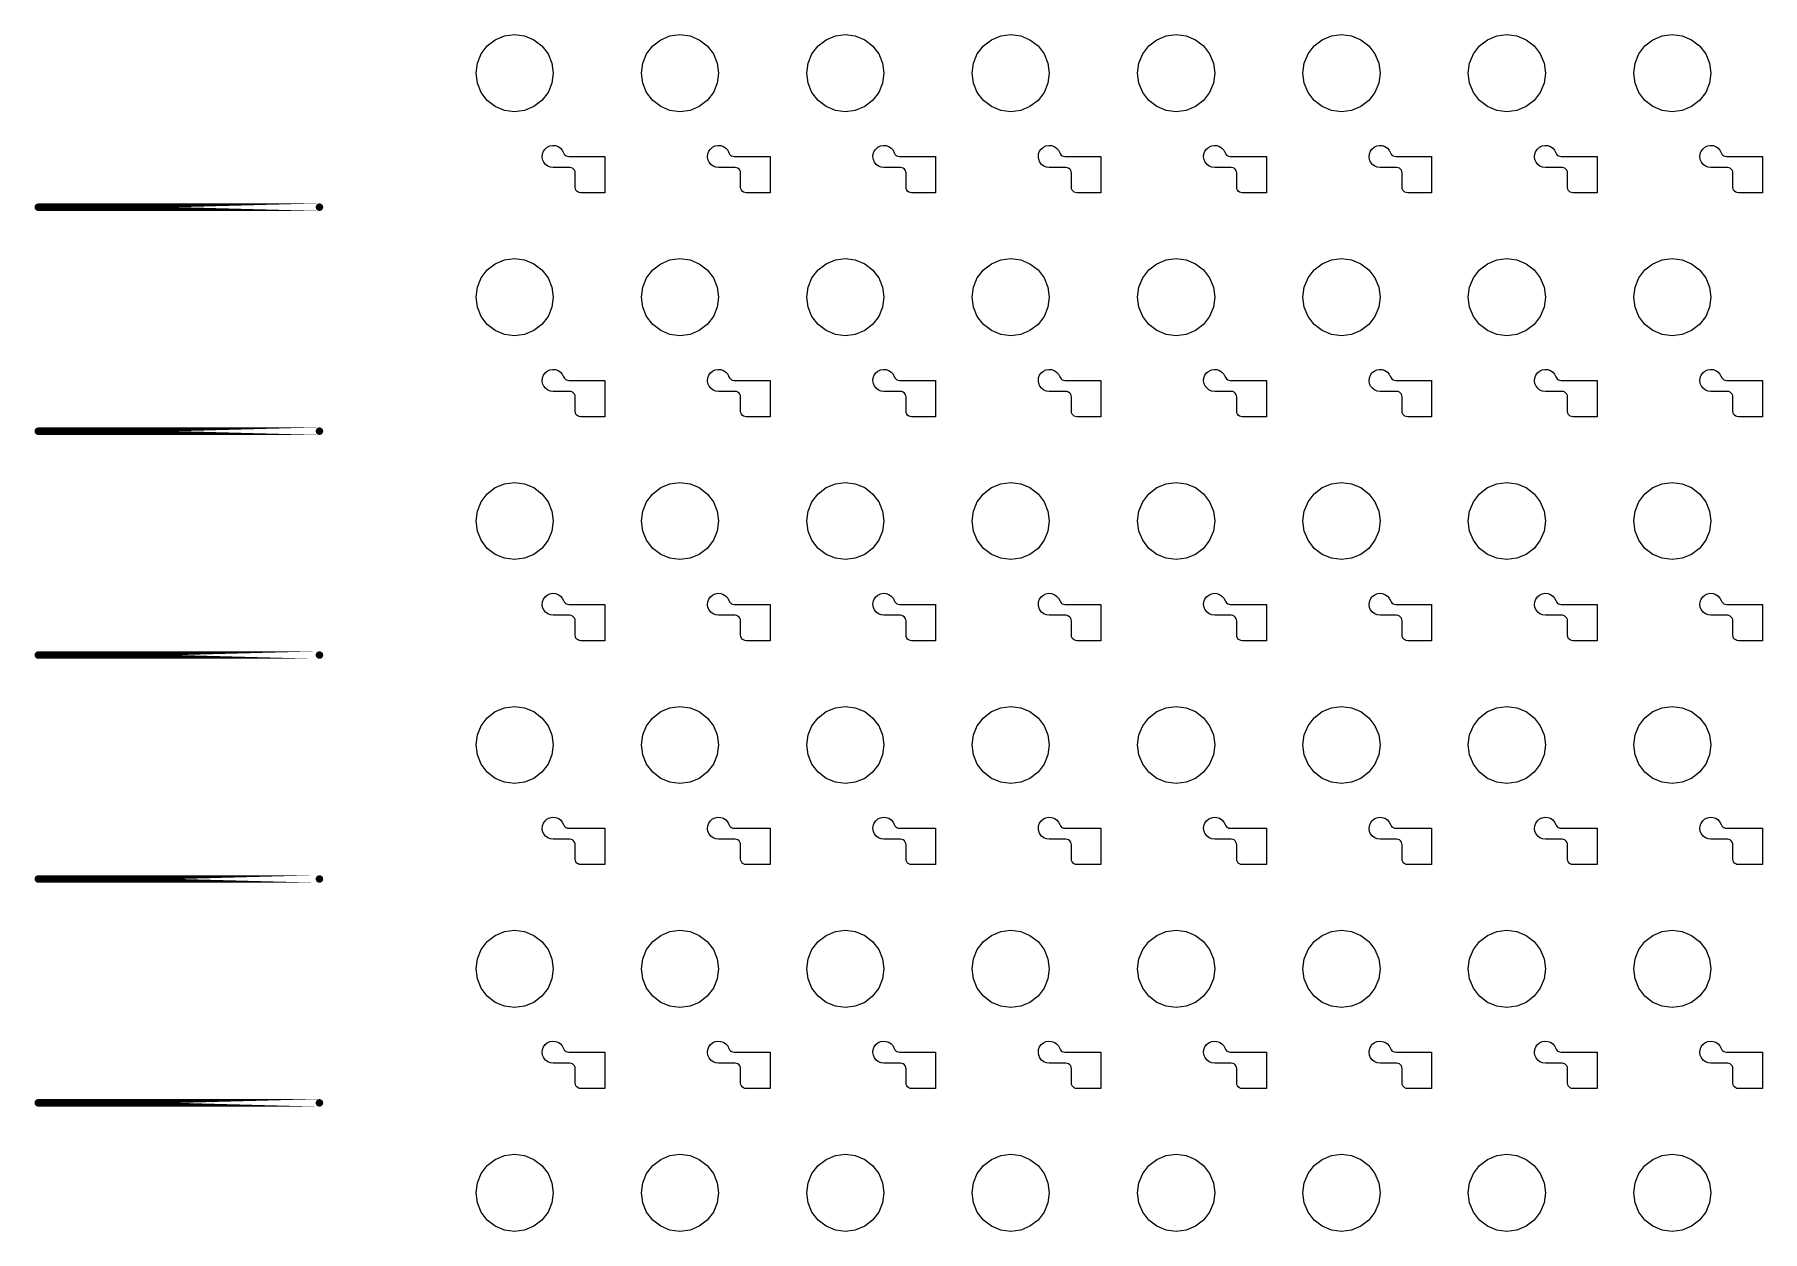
# Model space of a CAD drawing. Extents: x 11 to 212, y 11 to 212.
# Drawn here: x 46.96 to 65.4, y 85.95 to 98.71 of the extents above; entities that cross this region are included whole.
import ezdxf

# ---------------------------------------------------------------- set-up
doc = ezdxf.new("R2010")
doc.units = 0
doc.layers.get('0').update_dxf_attribs({"linetype": 'continuous'})
doc.layers.add('C3', color=7, linetype='continuous')

# ---------------------------------------------------------------- blocks, each defined once
blk = doc.blocks.new('cutlineendpoint')
at = {"const_width": 0.04}
blk.add_lwpolyline([(-0.02, 0, 1), (0.02, 0, 1)], format="xyb", close=True, dxfattribs=at)

msp = doc.modelspace()

# ---------------------------------------------------------------- linework, layer by layer
at = {"layer": 'C3'}
for points in [[(52.494, 98.3), (52.48, 98.193), (52.439, 98.094), (52.374, 98.009), (52.288, 97.943), (52.189, 97.902), (52.082, 97.888), (51.976, 97.902), (51.876, 97.943), (51.791, 98.009), (51.726, 98.094), (51.685, 98.193), (51.671, 98.3), (51.685, 98.407), (51.726, 98.506), (51.791, 98.591), (51.876, 98.657), (51.976, 98.698), (52.082, 98.712), (52.189, 98.698), (52.288, 98.657), (52.374, 98.591), (52.439, 98.506), (52.48, 98.407)], [(54.259, 98.3), (54.245, 98.193), (54.204, 98.094), (54.138, 98.009), (54.053, 97.943), (53.954, 97.902), (53.847, 97.888), (53.74, 97.902), (53.641, 97.943), (53.556, 98.009), (53.49, 98.094), (53.449, 98.193), (53.435, 98.3), (53.449, 98.407), (53.49, 98.506), (53.556, 98.591), (53.641, 98.657), (53.74, 98.698), (53.847, 98.712), (53.954, 98.698), (54.053, 98.657), (54.138, 98.591), (54.204, 98.506), (54.245, 98.407)], [(56.024, 98.3), (56.009, 98.193), (55.968, 98.094), (55.903, 98.009), (55.818, 97.943), (55.718, 97.902), (55.612, 97.888), (55.505, 97.902), (55.406, 97.943), (55.321, 98.009), (55.255, 98.094), (55.214, 98.193), (55.2, 98.3), (55.214, 98.407), (55.255, 98.506), (55.321, 98.591), (55.406, 98.657), (55.505, 98.698), (55.612, 98.712), (55.718, 98.698), (55.818, 98.657), (55.903, 98.591), (55.968, 98.506), (56.009, 98.407)], [(57.788, 98.3), (57.774, 98.193), (57.733, 98.094), (57.668, 98.009), (57.582, 97.943), (57.483, 97.902), (57.376, 97.888), (57.27, 97.902), (57.171, 97.943), (57.085, 98.009), (57.02, 98.094), (56.979, 98.193), (56.965, 98.3), (56.979, 98.407), (57.02, 98.506), (57.085, 98.591), (57.171, 98.657), (57.27, 98.698), (57.376, 98.712), (57.483, 98.698), (57.582, 98.657), (57.668, 98.591), (57.733, 98.506), (57.774, 98.407)], [(59.553, 98.3), (59.539, 98.193), (59.498, 98.094), (59.432, 98.009), (59.347, 97.943), (59.248, 97.902), (59.141, 97.888), (59.035, 97.902), (58.935, 97.943), (58.85, 98.009), (58.785, 98.094), (58.743, 98.193), (58.729, 98.3), (58.743, 98.407), (58.785, 98.506), (58.85, 98.591), (58.935, 98.657), (59.035, 98.698), (59.141, 98.712), (59.248, 98.698), (59.347, 98.657), (59.432, 98.591), (59.498, 98.506), (59.539, 98.407)], [(61.318, 98.3), (61.304, 98.193), (61.262, 98.094), (61.197, 98.009), (61.112, 97.943), (61.012, 97.902), (60.906, 97.888), (60.799, 97.902), (60.7, 97.943), (60.615, 98.009), (60.549, 98.094), (60.508, 98.193), (60.494, 98.3), (60.508, 98.407), (60.549, 98.506), (60.615, 98.591), (60.7, 98.657), (60.799, 98.698), (60.906, 98.712), (61.012, 98.698), (61.112, 98.657), (61.197, 98.591), (61.262, 98.506), (61.304, 98.407)], [(63.082, 98.3), (63.068, 98.193), (63.027, 98.094), (62.962, 98.009), (62.876, 97.943), (62.777, 97.902), (62.671, 97.888), (62.564, 97.902), (62.465, 97.943), (62.379, 98.009), (62.314, 98.094), (62.273, 98.193), (62.259, 98.3), (62.273, 98.407), (62.314, 98.506), (62.379, 98.591), (62.465, 98.657), (62.564, 98.698), (62.671, 98.712), (62.777, 98.698), (62.876, 98.657), (62.962, 98.591), (63.027, 98.506), (63.068, 98.407)], [(64.847, 98.3), (64.833, 98.193), (64.792, 98.094), (64.726, 98.009), (64.641, 97.943), (64.542, 97.902), (64.435, 97.888), (64.329, 97.902), (64.229, 97.943), (64.144, 98.009), (64.079, 98.094), (64.038, 98.193), (64.024, 98.3), (64.038, 98.407), (64.079, 98.506), (64.144, 98.591), (64.229, 98.657), (64.329, 98.698), (64.435, 98.712), (64.542, 98.698), (64.641, 98.657), (64.726, 98.591), (64.792, 98.506), (64.833, 98.407)], [(52.788, 97.024), (52.773, 97.026), (52.759, 97.031), (52.747, 97.041), (52.737, 97.053), (52.731, 97.067), (52.729, 97.082), (52.729, 97.235), (52.727, 97.251), (52.722, 97.265), (52.712, 97.277), (52.7, 97.286), (52.686, 97.292), (52.671, 97.294), (52.494, 97.294), (52.464, 97.298), (52.436, 97.309), (52.412, 97.327), (52.393, 97.351), (52.381, 97.379), (52.377, 97.409), (52.38, 97.439), (52.39, 97.467), (52.408, 97.491), (52.431, 97.511), (52.458, 97.524), (52.488, 97.529), (52.518, 97.527), (52.546, 97.517), (52.571, 97.5), (52.591, 97.478), (52.605, 97.451), (52.611, 97.438), (52.621, 97.427), (52.633, 97.419), (52.646, 97.414), (52.66, 97.412), (53.045, 97.412), (53.045, 97.024)], [(54.553, 97.024), (54.538, 97.026), (54.524, 97.031), (54.511, 97.041), (54.502, 97.053), (54.496, 97.067), (54.494, 97.082), (54.494, 97.235), (54.492, 97.251), (54.486, 97.265), (54.477, 97.277), (54.465, 97.286), (54.451, 97.292), (54.435, 97.294), (54.259, 97.294), (54.229, 97.298), (54.201, 97.309), (54.177, 97.327), (54.158, 97.351), (54.146, 97.379), (54.141, 97.409), (54.144, 97.439), (54.155, 97.467), (54.172, 97.491), (54.195, 97.511), (54.223, 97.524), (54.252, 97.529), (54.282, 97.527), (54.311, 97.517), (54.336, 97.5), (54.356, 97.478), (54.37, 97.451), (54.376, 97.438), (54.386, 97.427), (54.397, 97.419), (54.411, 97.414), (54.425, 97.412), (54.809, 97.412), (54.809, 97.024)], [(56.318, 97.024), (56.302, 97.026), (56.288, 97.031), (56.276, 97.041), (56.267, 97.053), (56.261, 97.067), (56.259, 97.082), (56.259, 97.235), (56.257, 97.251), (56.251, 97.265), (56.242, 97.277), (56.229, 97.286), (56.215, 97.292), (56.2, 97.294), (56.024, 97.294), (55.994, 97.298), (55.966, 97.309), (55.941, 97.327), (55.923, 97.351), (55.911, 97.379), (55.906, 97.409), (55.909, 97.439), (55.92, 97.467), (55.937, 97.491), (55.96, 97.511), (55.987, 97.524), (56.017, 97.529), (56.047, 97.527), (56.076, 97.517), (56.101, 97.5), (56.121, 97.478), (56.134, 97.451), (56.141, 97.438), (56.15, 97.427), (56.162, 97.419), (56.176, 97.414), (56.19, 97.412), (56.574, 97.412), (56.574, 97.024)], [(58.082, 97.024), (58.067, 97.026), (58.053, 97.031), (58.041, 97.041), (58.031, 97.053), (58.026, 97.067), (58.024, 97.082), (58.024, 97.235), (58.022, 97.251), (58.016, 97.265), (58.006, 97.277), (57.994, 97.286), (57.98, 97.292), (57.965, 97.294), (57.788, 97.294), (57.758, 97.298), (57.73, 97.309), (57.706, 97.327), (57.687, 97.351), (57.675, 97.379), (57.671, 97.409), (57.674, 97.439), (57.684, 97.467), (57.702, 97.491), (57.725, 97.511), (57.752, 97.524), (57.782, 97.529), (57.812, 97.527), (57.84, 97.517), (57.866, 97.5), (57.886, 97.478), (57.899, 97.451), (57.906, 97.438), (57.915, 97.427), (57.927, 97.419), (57.94, 97.414), (57.955, 97.412), (58.339, 97.412), (58.339, 97.024)], [(59.847, 97.024), (59.832, 97.026), (59.818, 97.031), (59.805, 97.041), (59.796, 97.053), (59.79, 97.067), (59.788, 97.082), (59.788, 97.235), (59.786, 97.251), (59.78, 97.265), (59.771, 97.277), (59.759, 97.286), (59.745, 97.292), (59.729, 97.294), (59.553, 97.294), (59.523, 97.298), (59.495, 97.309), (59.471, 97.327), (59.452, 97.351), (59.44, 97.379), (59.435, 97.409), (59.438, 97.439), (59.449, 97.467), (59.466, 97.491), (59.49, 97.511), (59.517, 97.524), (59.546, 97.529), (59.577, 97.527), (59.605, 97.517), (59.63, 97.5), (59.65, 97.478), (59.664, 97.451), (59.67, 97.438), (59.68, 97.427), (59.692, 97.419), (59.705, 97.414), (59.719, 97.412), (60.104, 97.412), (60.104, 97.024)], [(61.612, 97.024), (61.597, 97.026), (61.582, 97.031), (61.57, 97.041), (61.561, 97.053), (61.555, 97.067), (61.553, 97.082), (61.553, 97.235), (61.551, 97.251), (61.545, 97.265), (61.536, 97.277), (61.524, 97.286), (61.509, 97.292), (61.494, 97.294), (61.318, 97.294), (61.288, 97.298), (61.26, 97.309), (61.236, 97.327), (61.217, 97.351), (61.205, 97.379), (61.2, 97.409), (61.203, 97.439), (61.214, 97.467), (61.231, 97.491), (61.254, 97.511), (61.282, 97.524), (61.311, 97.529), (61.341, 97.527), (61.37, 97.517), (61.395, 97.5), (61.415, 97.478), (61.429, 97.451), (61.435, 97.438), (61.444, 97.427), (61.456, 97.419), (61.47, 97.414), (61.484, 97.412), (61.868, 97.412), (61.868, 97.024)], [(63.376, 97.024), (63.361, 97.026), (63.347, 97.031), (63.335, 97.041), (63.326, 97.053), (63.32, 97.067), (63.318, 97.082), (63.318, 97.235), (63.316, 97.251), (63.31, 97.265), (63.3, 97.277), (63.288, 97.286), (63.274, 97.292), (63.259, 97.294), (63.082, 97.294), (63.052, 97.298), (63.024, 97.309), (63, 97.327), (62.982, 97.351), (62.969, 97.379), (62.965, 97.409), (62.968, 97.439), (62.978, 97.467), (62.996, 97.491), (63.019, 97.511), (63.046, 97.524), (63.076, 97.529), (63.106, 97.527), (63.135, 97.517), (63.16, 97.5), (63.18, 97.478), (63.193, 97.451), (63.2, 97.438), (63.209, 97.427), (63.221, 97.419), (63.234, 97.414), (63.249, 97.412), (63.633, 97.412), (63.633, 97.024)], [(65.141, 97.024), (65.126, 97.026), (65.112, 97.031), (65.1, 97.041), (65.09, 97.053), (65.084, 97.067), (65.082, 97.082), (65.082, 97.235), (65.08, 97.251), (65.074, 97.265), (65.065, 97.277), (65.053, 97.286), (65.039, 97.292), (65.024, 97.294), (64.847, 97.294), (64.817, 97.298), (64.789, 97.309), (64.765, 97.327), (64.746, 97.351), (64.734, 97.379), (64.729, 97.409), (64.733, 97.439), (64.743, 97.467), (64.761, 97.491), (64.784, 97.511), (64.811, 97.524), (64.841, 97.529), (64.871, 97.527), (64.899, 97.517), (64.924, 97.5), (64.944, 97.478), (64.958, 97.451), (64.964, 97.438), (64.974, 97.427), (64.986, 97.419), (64.999, 97.414), (65.013, 97.412), (65.398, 97.412), (65.398, 97.024)], [(52.494, 95.912), (52.48, 95.805), (52.439, 95.706), (52.374, 95.621), (52.288, 95.555), (52.189, 95.514), (52.082, 95.5), (51.976, 95.514), (51.876, 95.555), (51.791, 95.621), (51.726, 95.706), (51.685, 95.805), (51.671, 95.912), (51.685, 96.018), (51.726, 96.118), (51.791, 96.203), (51.876, 96.268), (51.976, 96.309), (52.082, 96.324), (52.189, 96.309), (52.288, 96.268), (52.374, 96.203), (52.439, 96.118), (52.48, 96.018)], [(54.259, 95.912), (54.245, 95.805), (54.204, 95.706), (54.138, 95.621), (54.053, 95.555), (53.954, 95.514), (53.847, 95.5), (53.74, 95.514), (53.641, 95.555), (53.556, 95.621), (53.49, 95.706), (53.449, 95.805), (53.435, 95.912), (53.449, 96.018), (53.49, 96.118), (53.556, 96.203), (53.641, 96.268), (53.74, 96.309), (53.847, 96.324), (53.954, 96.309), (54.053, 96.268), (54.138, 96.203), (54.204, 96.118), (54.245, 96.018)], [(56.024, 95.912), (56.009, 95.805), (55.968, 95.706), (55.903, 95.621), (55.818, 95.555), (55.718, 95.514), (55.612, 95.5), (55.505, 95.514), (55.406, 95.555), (55.321, 95.621), (55.255, 95.706), (55.214, 95.805), (55.2, 95.912), (55.214, 96.018), (55.255, 96.118), (55.321, 96.203), (55.406, 96.268), (55.505, 96.309), (55.612, 96.324), (55.718, 96.309), (55.818, 96.268), (55.903, 96.203), (55.968, 96.118), (56.009, 96.018)], [(57.788, 95.912), (57.774, 95.805), (57.733, 95.706), (57.668, 95.621), (57.582, 95.555), (57.483, 95.514), (57.376, 95.5), (57.27, 95.514), (57.171, 95.555), (57.085, 95.621), (57.02, 95.706), (56.979, 95.805), (56.965, 95.912), (56.979, 96.018), (57.02, 96.118), (57.085, 96.203), (57.171, 96.268), (57.27, 96.309), (57.376, 96.324), (57.483, 96.309), (57.582, 96.268), (57.668, 96.203), (57.733, 96.118), (57.774, 96.018)], [(59.553, 95.912), (59.539, 95.805), (59.498, 95.706), (59.432, 95.621), (59.347, 95.555), (59.248, 95.514), (59.141, 95.5), (59.035, 95.514), (58.935, 95.555), (58.85, 95.621), (58.785, 95.706), (58.743, 95.805), (58.729, 95.912), (58.743, 96.018), (58.785, 96.118), (58.85, 96.203), (58.935, 96.268), (59.035, 96.309), (59.141, 96.324), (59.248, 96.309), (59.347, 96.268), (59.432, 96.203), (59.498, 96.118), (59.539, 96.018)], [(61.318, 95.912), (61.304, 95.805), (61.262, 95.706), (61.197, 95.621), (61.112, 95.555), (61.012, 95.514), (60.906, 95.5), (60.799, 95.514), (60.7, 95.555), (60.615, 95.621), (60.549, 95.706), (60.508, 95.805), (60.494, 95.912), (60.508, 96.018), (60.549, 96.118), (60.615, 96.203), (60.7, 96.268), (60.799, 96.309), (60.906, 96.324), (61.012, 96.309), (61.112, 96.268), (61.197, 96.203), (61.262, 96.118), (61.304, 96.018)], [(63.082, 95.912), (63.068, 95.805), (63.027, 95.706), (62.962, 95.621), (62.876, 95.555), (62.777, 95.514), (62.671, 95.5), (62.564, 95.514), (62.465, 95.555), (62.379, 95.621), (62.314, 95.706), (62.273, 95.805), (62.259, 95.912), (62.273, 96.018), (62.314, 96.118), (62.379, 96.203), (62.465, 96.268), (62.564, 96.309), (62.671, 96.324), (62.777, 96.309), (62.876, 96.268), (62.962, 96.203), (63.027, 96.118), (63.068, 96.018)], [(64.847, 95.912), (64.833, 95.805), (64.792, 95.706), (64.726, 95.621), (64.641, 95.555), (64.542, 95.514), (64.435, 95.5), (64.329, 95.514), (64.229, 95.555), (64.144, 95.621), (64.079, 95.706), (64.038, 95.805), (64.024, 95.912), (64.038, 96.018), (64.079, 96.118), (64.144, 96.203), (64.229, 96.268), (64.329, 96.309), (64.435, 96.324), (64.542, 96.309), (64.641, 96.268), (64.726, 96.203), (64.792, 96.118), (64.833, 96.018)], [(52.788, 94.635), (52.773, 94.637), (52.759, 94.643), (52.747, 94.653), (52.737, 94.665), (52.731, 94.679), (52.729, 94.694), (52.729, 94.847), (52.727, 94.862), (52.722, 94.876), (52.712, 94.889), (52.7, 94.898), (52.686, 94.904), (52.671, 94.906), (52.494, 94.906), (52.464, 94.91), (52.436, 94.921), (52.412, 94.939), (52.393, 94.963), (52.381, 94.99), (52.377, 95.02), (52.38, 95.05), (52.39, 95.079), (52.408, 95.103), (52.431, 95.123), (52.458, 95.135), (52.488, 95.141), (52.518, 95.139), (52.546, 95.129), (52.571, 95.112), (52.591, 95.09), (52.605, 95.063), (52.611, 95.05), (52.621, 95.039), (52.633, 95.031), (52.646, 95.025), (52.66, 95.024), (53.045, 95.024), (53.045, 94.635)], [(54.553, 94.635), (54.538, 94.637), (54.524, 94.643), (54.511, 94.653), (54.502, 94.665), (54.496, 94.679), (54.494, 94.694), (54.494, 94.847), (54.492, 94.862), (54.486, 94.876), (54.477, 94.889), (54.465, 94.898), (54.451, 94.904), (54.435, 94.906), (54.259, 94.906), (54.229, 94.91), (54.201, 94.921), (54.177, 94.939), (54.158, 94.963), (54.146, 94.99), (54.141, 95.02), (54.144, 95.05), (54.155, 95.079), (54.172, 95.103), (54.195, 95.123), (54.223, 95.135), (54.252, 95.141), (54.282, 95.139), (54.311, 95.129), (54.336, 95.112), (54.356, 95.09), (54.37, 95.063), (54.376, 95.05), (54.386, 95.039), (54.397, 95.031), (54.411, 95.025), (54.425, 95.024), (54.809, 95.024), (54.809, 94.635)], [(56.318, 94.635), (56.302, 94.637), (56.288, 94.643), (56.276, 94.653), (56.267, 94.665), (56.261, 94.679), (56.259, 94.694), (56.259, 94.847), (56.257, 94.862), (56.251, 94.876), (56.242, 94.889), (56.229, 94.898), (56.215, 94.904), (56.2, 94.906), (56.024, 94.906), (55.994, 94.91), (55.966, 94.921), (55.941, 94.939), (55.923, 94.963), (55.911, 94.99), (55.906, 95.02), (55.909, 95.05), (55.92, 95.079), (55.937, 95.103), (55.96, 95.123), (55.987, 95.135), (56.017, 95.141), (56.047, 95.139), (56.076, 95.129), (56.101, 95.112), (56.121, 95.09), (56.134, 95.063), (56.141, 95.05), (56.15, 95.039), (56.162, 95.031), (56.176, 95.025), (56.19, 95.024), (56.574, 95.024), (56.574, 94.635)], [(58.082, 94.635), (58.067, 94.637), (58.053, 94.643), (58.041, 94.653), (58.031, 94.665), (58.026, 94.679), (58.024, 94.694), (58.024, 94.847), (58.022, 94.862), (58.016, 94.876), (58.006, 94.889), (57.994, 94.898), (57.98, 94.904), (57.965, 94.906), (57.788, 94.906), (57.758, 94.91), (57.73, 94.921), (57.706, 94.939), (57.687, 94.963), (57.675, 94.99), (57.671, 95.02), (57.674, 95.05), (57.684, 95.079), (57.702, 95.103), (57.725, 95.123), (57.752, 95.135), (57.782, 95.141), (57.812, 95.139), (57.84, 95.129), (57.866, 95.112), (57.886, 95.09), (57.899, 95.063), (57.906, 95.05), (57.915, 95.039), (57.927, 95.031), (57.94, 95.025), (57.955, 95.024), (58.339, 95.024), (58.339, 94.635)], [(59.847, 94.635), (59.832, 94.637), (59.818, 94.643), (59.805, 94.653), (59.796, 94.665), (59.79, 94.679), (59.788, 94.694), (59.788, 94.847), (59.786, 94.862), (59.78, 94.876), (59.771, 94.889), (59.759, 94.898), (59.745, 94.904), (59.729, 94.906), (59.553, 94.906), (59.523, 94.91), (59.495, 94.921), (59.471, 94.939), (59.452, 94.963), (59.44, 94.99), (59.435, 95.02), (59.438, 95.05), (59.449, 95.079), (59.466, 95.103), (59.49, 95.123), (59.517, 95.135), (59.546, 95.141), (59.577, 95.139), (59.605, 95.129), (59.63, 95.112), (59.65, 95.09), (59.664, 95.063), (59.67, 95.05), (59.68, 95.039), (59.692, 95.031), (59.705, 95.025), (59.719, 95.024), (60.104, 95.024), (60.104, 94.635)], [(61.612, 94.635), (61.597, 94.637), (61.582, 94.643), (61.57, 94.653), (61.561, 94.665), (61.555, 94.679), (61.553, 94.694), (61.553, 94.847), (61.551, 94.862), (61.545, 94.876), (61.536, 94.889), (61.524, 94.898), (61.509, 94.904), (61.494, 94.906), (61.318, 94.906), (61.288, 94.91), (61.26, 94.921), (61.236, 94.939), (61.217, 94.963), (61.205, 94.99), (61.2, 95.02), (61.203, 95.05), (61.214, 95.079), (61.231, 95.103), (61.254, 95.123), (61.282, 95.135), (61.311, 95.141), (61.341, 95.139), (61.37, 95.129), (61.395, 95.112), (61.415, 95.09), (61.429, 95.063), (61.435, 95.05), (61.444, 95.039), (61.456, 95.031), (61.47, 95.025), (61.484, 95.024), (61.868, 95.024), (61.868, 94.635)], [(63.376, 94.635), (63.361, 94.637), (63.347, 94.643), (63.335, 94.653), (63.326, 94.665), (63.32, 94.679), (63.318, 94.694), (63.318, 94.847), (63.316, 94.862), (63.31, 94.876), (63.3, 94.889), (63.288, 94.898), (63.274, 94.904), (63.259, 94.906), (63.082, 94.906), (63.052, 94.91), (63.024, 94.921), (63, 94.939), (62.982, 94.963), (62.969, 94.99), (62.965, 95.02), (62.968, 95.05), (62.978, 95.079), (62.996, 95.103), (63.019, 95.123), (63.046, 95.135), (63.076, 95.141), (63.106, 95.139), (63.135, 95.129), (63.16, 95.112), (63.18, 95.09), (63.193, 95.063), (63.2, 95.05), (63.209, 95.039), (63.221, 95.031), (63.234, 95.025), (63.249, 95.024), (63.633, 95.024), (63.633, 94.635)], [(65.141, 94.635), (65.126, 94.637), (65.112, 94.643), (65.1, 94.653), (65.09, 94.665), (65.084, 94.679), (65.082, 94.694), (65.082, 94.847), (65.08, 94.862), (65.074, 94.876), (65.065, 94.889), (65.053, 94.898), (65.039, 94.904), (65.024, 94.906), (64.847, 94.906), (64.817, 94.91), (64.789, 94.921), (64.765, 94.939), (64.746, 94.963), (64.734, 94.99), (64.729, 95.02), (64.733, 95.05), (64.743, 95.079), (64.761, 95.103), (64.784, 95.123), (64.811, 95.135), (64.841, 95.141), (64.871, 95.139), (64.899, 95.129), (64.924, 95.112), (64.944, 95.09), (64.958, 95.063), (64.964, 95.05), (64.974, 95.039), (64.986, 95.031), (64.999, 95.025), (65.013, 95.024), (65.398, 95.024), (65.398, 94.635)], [(52.494, 93.524), (52.48, 93.417), (52.439, 93.318), (52.374, 93.232), (52.288, 93.167), (52.189, 93.126), (52.082, 93.112), (51.976, 93.126), (51.876, 93.167), (51.791, 93.232), (51.726, 93.318), (51.685, 93.417), (51.671, 93.524), (51.685, 93.63), (51.726, 93.729), (51.791, 93.815), (51.876, 93.88), (51.976, 93.921), (52.082, 93.935), (52.189, 93.921), (52.288, 93.88), (52.374, 93.815), (52.439, 93.729), (52.48, 93.63)], [(54.259, 93.524), (54.245, 93.417), (54.204, 93.318), (54.138, 93.232), (54.053, 93.167), (53.954, 93.126), (53.847, 93.112), (53.74, 93.126), (53.641, 93.167), (53.556, 93.232), (53.49, 93.318), (53.449, 93.417), (53.435, 93.524), (53.449, 93.63), (53.49, 93.729), (53.556, 93.815), (53.641, 93.88), (53.74, 93.921), (53.847, 93.935), (53.954, 93.921), (54.053, 93.88), (54.138, 93.815), (54.204, 93.729), (54.245, 93.63)], [(56.024, 93.524), (56.009, 93.417), (55.968, 93.318), (55.903, 93.232), (55.818, 93.167), (55.718, 93.126), (55.612, 93.112), (55.505, 93.126), (55.406, 93.167), (55.321, 93.232), (55.255, 93.318), (55.214, 93.417), (55.2, 93.524), (55.214, 93.63), (55.255, 93.729), (55.321, 93.815), (55.406, 93.88), (55.505, 93.921), (55.612, 93.935), (55.718, 93.921), (55.818, 93.88), (55.903, 93.815), (55.968, 93.729), (56.009, 93.63)], [(57.788, 93.524), (57.774, 93.417), (57.733, 93.318), (57.668, 93.232), (57.582, 93.167), (57.483, 93.126), (57.376, 93.112), (57.27, 93.126), (57.171, 93.167), (57.085, 93.232), (57.02, 93.318), (56.979, 93.417), (56.965, 93.524), (56.979, 93.63), (57.02, 93.729), (57.085, 93.815), (57.171, 93.88), (57.27, 93.921), (57.376, 93.935), (57.483, 93.921), (57.582, 93.88), (57.668, 93.815), (57.733, 93.729), (57.774, 93.63)], [(59.553, 93.524), (59.539, 93.417), (59.498, 93.318), (59.432, 93.232), (59.347, 93.167), (59.248, 93.126), (59.141, 93.112), (59.035, 93.126), (58.935, 93.167), (58.85, 93.232), (58.785, 93.318), (58.743, 93.417), (58.729, 93.524), (58.743, 93.63), (58.785, 93.729), (58.85, 93.815), (58.935, 93.88), (59.035, 93.921), (59.141, 93.935), (59.248, 93.921), (59.347, 93.88), (59.432, 93.815), (59.498, 93.729), (59.539, 93.63)], [(61.318, 93.524), (61.304, 93.417), (61.262, 93.318), (61.197, 93.232), (61.112, 93.167), (61.012, 93.126), (60.906, 93.112), (60.799, 93.126), (60.7, 93.167), (60.615, 93.232), (60.549, 93.318), (60.508, 93.417), (60.494, 93.524), (60.508, 93.63), (60.549, 93.729), (60.615, 93.815), (60.7, 93.88), (60.799, 93.921), (60.906, 93.935), (61.012, 93.921), (61.112, 93.88), (61.197, 93.815), (61.262, 93.729), (61.304, 93.63)], [(63.082, 93.524), (63.068, 93.417), (63.027, 93.318), (62.962, 93.232), (62.876, 93.167), (62.777, 93.126), (62.671, 93.112), (62.564, 93.126), (62.465, 93.167), (62.379, 93.232), (62.314, 93.318), (62.273, 93.417), (62.259, 93.524), (62.273, 93.63), (62.314, 93.729), (62.379, 93.815), (62.465, 93.88), (62.564, 93.921), (62.671, 93.935), (62.777, 93.921), (62.876, 93.88), (62.962, 93.815), (63.027, 93.729), (63.068, 93.63)], [(64.847, 93.524), (64.833, 93.417), (64.792, 93.318), (64.726, 93.232), (64.641, 93.167), (64.542, 93.126), (64.435, 93.112), (64.329, 93.126), (64.229, 93.167), (64.144, 93.232), (64.079, 93.318), (64.038, 93.417), (64.024, 93.524), (64.038, 93.63), (64.079, 93.729), (64.144, 93.815), (64.229, 93.88), (64.329, 93.921), (64.435, 93.935), (64.542, 93.921), (64.641, 93.88), (64.726, 93.815), (64.792, 93.729), (64.833, 93.63)], [(52.788, 92.247), (52.773, 92.249), (52.759, 92.255), (52.747, 92.264), (52.737, 92.276), (52.731, 92.291), (52.729, 92.306), (52.729, 92.459), (52.727, 92.474), (52.722, 92.488), (52.712, 92.5), (52.7, 92.51), (52.686, 92.516), (52.671, 92.518), (52.494, 92.518), (52.464, 92.522), (52.436, 92.533), (52.412, 92.551), (52.393, 92.575), (52.381, 92.602), (52.377, 92.632), (52.38, 92.662), (52.39, 92.69), (52.408, 92.715), (52.431, 92.734), (52.458, 92.747), (52.488, 92.753), (52.518, 92.751), (52.546, 92.741), (52.571, 92.724), (52.591, 92.701), (52.605, 92.675), (52.611, 92.662), (52.621, 92.651), (52.633, 92.642), (52.646, 92.637), (52.66, 92.635), (53.045, 92.635), (53.045, 92.247)], [(54.553, 92.247), (54.538, 92.249), (54.524, 92.255), (54.511, 92.264), (54.502, 92.276), (54.496, 92.291), (54.494, 92.306), (54.494, 92.459), (54.492, 92.474), (54.486, 92.488), (54.477, 92.5), (54.465, 92.51), (54.451, 92.516), (54.435, 92.518), (54.259, 92.518), (54.229, 92.522), (54.201, 92.533), (54.177, 92.551), (54.158, 92.575), (54.146, 92.602), (54.141, 92.632), (54.144, 92.662), (54.155, 92.69), (54.172, 92.715), (54.195, 92.734), (54.223, 92.747), (54.252, 92.753), (54.282, 92.751), (54.311, 92.741), (54.336, 92.724), (54.356, 92.701), (54.37, 92.675), (54.376, 92.662), (54.386, 92.651), (54.397, 92.642), (54.411, 92.637), (54.425, 92.635), (54.809, 92.635), (54.809, 92.247)], [(56.318, 92.247), (56.302, 92.249), (56.288, 92.255), (56.276, 92.264), (56.267, 92.276), (56.261, 92.291), (56.259, 92.306), (56.259, 92.459), (56.257, 92.474), (56.251, 92.488), (56.242, 92.5), (56.229, 92.51), (56.215, 92.516), (56.2, 92.518), (56.024, 92.518), (55.994, 92.522), (55.966, 92.533), (55.941, 92.551), (55.923, 92.575), (55.911, 92.602), (55.906, 92.632), (55.909, 92.662), (55.92, 92.69), (55.937, 92.715), (55.96, 92.734), (55.987, 92.747), (56.017, 92.753), (56.047, 92.751), (56.076, 92.741), (56.101, 92.724), (56.121, 92.701), (56.134, 92.675), (56.141, 92.662), (56.15, 92.651), (56.162, 92.642), (56.176, 92.637), (56.19, 92.635), (56.574, 92.635), (56.574, 92.247)], [(58.082, 92.247), (58.067, 92.249), (58.053, 92.255), (58.041, 92.264), (58.031, 92.276), (58.026, 92.291), (58.024, 92.306), (58.024, 92.459), (58.022, 92.474), (58.016, 92.488), (58.006, 92.5), (57.994, 92.51), (57.98, 92.516), (57.965, 92.518), (57.788, 92.518), (57.758, 92.522), (57.73, 92.533), (57.706, 92.551), (57.687, 92.575), (57.675, 92.602), (57.671, 92.632), (57.674, 92.662), (57.684, 92.69), (57.702, 92.715), (57.725, 92.734), (57.752, 92.747), (57.782, 92.753), (57.812, 92.751), (57.84, 92.741), (57.866, 92.724), (57.886, 92.701), (57.899, 92.675), (57.906, 92.662), (57.915, 92.651), (57.927, 92.642), (57.94, 92.637), (57.955, 92.635), (58.339, 92.635), (58.339, 92.247)], [(59.847, 92.247), (59.832, 92.249), (59.818, 92.255), (59.805, 92.264), (59.796, 92.276), (59.79, 92.291), (59.788, 92.306), (59.788, 92.459), (59.786, 92.474), (59.78, 92.488), (59.771, 92.5), (59.759, 92.51), (59.745, 92.516), (59.729, 92.518), (59.553, 92.518), (59.523, 92.522), (59.495, 92.533), (59.471, 92.551), (59.452, 92.575), (59.44, 92.602), (59.435, 92.632), (59.438, 92.662), (59.449, 92.69), (59.466, 92.715), (59.49, 92.734), (59.517, 92.747), (59.546, 92.753), (59.577, 92.751), (59.605, 92.741), (59.63, 92.724), (59.65, 92.701), (59.664, 92.675), (59.67, 92.662), (59.68, 92.651), (59.692, 92.642), (59.705, 92.637), (59.719, 92.635), (60.104, 92.635), (60.104, 92.247)], [(61.612, 92.247), (61.597, 92.249), (61.582, 92.255), (61.57, 92.264), (61.561, 92.276), (61.555, 92.291), (61.553, 92.306), (61.553, 92.459), (61.551, 92.474), (61.545, 92.488), (61.536, 92.5), (61.524, 92.51), (61.509, 92.516), (61.494, 92.518), (61.318, 92.518), (61.288, 92.522), (61.26, 92.533), (61.236, 92.551), (61.217, 92.575), (61.205, 92.602), (61.2, 92.632), (61.203, 92.662), (61.214, 92.69), (61.231, 92.715), (61.254, 92.734), (61.282, 92.747), (61.311, 92.753), (61.341, 92.751), (61.37, 92.741), (61.395, 92.724), (61.415, 92.701), (61.429, 92.675), (61.435, 92.662), (61.444, 92.651), (61.456, 92.642), (61.47, 92.637), (61.484, 92.635), (61.868, 92.635), (61.868, 92.247)], [(63.376, 92.247), (63.361, 92.249), (63.347, 92.255), (63.335, 92.264), (63.326, 92.276), (63.32, 92.291), (63.318, 92.306), (63.318, 92.459), (63.316, 92.474), (63.31, 92.488), (63.3, 92.5), (63.288, 92.51), (63.274, 92.516), (63.259, 92.518), (63.082, 92.518), (63.052, 92.522), (63.024, 92.533), (63, 92.551), (62.982, 92.575), (62.969, 92.602), (62.965, 92.632), (62.968, 92.662), (62.978, 92.69), (62.996, 92.715), (63.019, 92.734), (63.046, 92.747), (63.076, 92.753), (63.106, 92.751), (63.135, 92.741), (63.16, 92.724), (63.18, 92.701), (63.193, 92.675), (63.2, 92.662), (63.209, 92.651), (63.221, 92.642), (63.234, 92.637), (63.249, 92.635), (63.633, 92.635), (63.633, 92.247)], [(65.141, 92.247), (65.126, 92.249), (65.112, 92.255), (65.1, 92.264), (65.09, 92.276), (65.084, 92.291), (65.082, 92.306), (65.082, 92.459), (65.08, 92.474), (65.074, 92.488), (65.065, 92.5), (65.053, 92.51), (65.039, 92.516), (65.024, 92.518), (64.847, 92.518), (64.817, 92.522), (64.789, 92.533), (64.765, 92.551), (64.746, 92.575), (64.734, 92.602), (64.729, 92.632), (64.733, 92.662), (64.743, 92.69), (64.761, 92.715), (64.784, 92.734), (64.811, 92.747), (64.841, 92.753), (64.871, 92.751), (64.899, 92.741), (64.924, 92.724), (64.944, 92.701), (64.958, 92.675), (64.964, 92.662), (64.974, 92.651), (64.986, 92.642), (64.999, 92.637), (65.013, 92.635), (65.398, 92.635), (65.398, 92.247)], [(52.494, 91.135), (52.48, 91.029), (52.439, 90.929), (52.374, 90.844), (52.288, 90.779), (52.189, 90.738), (52.082, 90.724), (51.976, 90.738), (51.876, 90.779), (51.791, 90.844), (51.726, 90.929), (51.685, 91.029), (51.671, 91.135), (51.685, 91.242), (51.726, 91.341), (51.791, 91.426), (51.876, 91.492), (51.976, 91.533), (52.082, 91.547), (52.189, 91.533), (52.288, 91.492), (52.374, 91.426), (52.439, 91.341), (52.48, 91.242)], [(54.259, 91.135), (54.245, 91.029), (54.204, 90.929), (54.138, 90.844), (54.053, 90.779), (53.954, 90.738), (53.847, 90.724), (53.74, 90.738), (53.641, 90.779), (53.556, 90.844), (53.49, 90.929), (53.449, 91.029), (53.435, 91.135), (53.449, 91.242), (53.49, 91.341), (53.556, 91.426), (53.641, 91.492), (53.74, 91.533), (53.847, 91.547), (53.954, 91.533), (54.053, 91.492), (54.138, 91.426), (54.204, 91.341), (54.245, 91.242)], [(56.024, 91.135), (56.009, 91.029), (55.968, 90.929), (55.903, 90.844), (55.818, 90.779), (55.718, 90.738), (55.612, 90.724), (55.505, 90.738), (55.406, 90.779), (55.321, 90.844), (55.255, 90.929), (55.214, 91.029), (55.2, 91.135), (55.214, 91.242), (55.255, 91.341), (55.321, 91.426), (55.406, 91.492), (55.505, 91.533), (55.612, 91.547), (55.718, 91.533), (55.818, 91.492), (55.903, 91.426), (55.968, 91.341), (56.009, 91.242)], [(57.788, 91.135), (57.774, 91.029), (57.733, 90.929), (57.668, 90.844), (57.582, 90.779), (57.483, 90.738), (57.376, 90.724), (57.27, 90.738), (57.171, 90.779), (57.085, 90.844), (57.02, 90.929), (56.979, 91.029), (56.965, 91.135), (56.979, 91.242), (57.02, 91.341), (57.085, 91.426), (57.171, 91.492), (57.27, 91.533), (57.376, 91.547), (57.483, 91.533), (57.582, 91.492), (57.668, 91.426), (57.733, 91.341), (57.774, 91.242)], [(59.553, 91.135), (59.539, 91.029), (59.498, 90.929), (59.432, 90.844), (59.347, 90.779), (59.248, 90.738), (59.141, 90.724), (59.035, 90.738), (58.935, 90.779), (58.85, 90.844), (58.785, 90.929), (58.743, 91.029), (58.729, 91.135), (58.743, 91.242), (58.785, 91.341), (58.85, 91.426), (58.935, 91.492), (59.035, 91.533), (59.141, 91.547), (59.248, 91.533), (59.347, 91.492), (59.432, 91.426), (59.498, 91.341), (59.539, 91.242)], [(61.318, 91.135), (61.304, 91.029), (61.262, 90.929), (61.197, 90.844), (61.112, 90.779), (61.012, 90.738), (60.906, 90.724), (60.799, 90.738), (60.7, 90.779), (60.615, 90.844), (60.549, 90.929), (60.508, 91.029), (60.494, 91.135), (60.508, 91.242), (60.549, 91.341), (60.615, 91.426), (60.7, 91.492), (60.799, 91.533), (60.906, 91.547), (61.012, 91.533), (61.112, 91.492), (61.197, 91.426), (61.262, 91.341), (61.304, 91.242)], [(63.082, 91.135), (63.068, 91.029), (63.027, 90.929), (62.962, 90.844), (62.876, 90.779), (62.777, 90.738), (62.671, 90.724), (62.564, 90.738), (62.465, 90.779), (62.379, 90.844), (62.314, 90.929), (62.273, 91.029), (62.259, 91.135), (62.273, 91.242), (62.314, 91.341), (62.379, 91.426), (62.465, 91.492), (62.564, 91.533), (62.671, 91.547), (62.777, 91.533), (62.876, 91.492), (62.962, 91.426), (63.027, 91.341), (63.068, 91.242)], [(64.847, 91.135), (64.833, 91.029), (64.792, 90.929), (64.726, 90.844), (64.641, 90.779), (64.542, 90.738), (64.435, 90.724), (64.329, 90.738), (64.229, 90.779), (64.144, 90.844), (64.079, 90.929), (64.038, 91.029), (64.024, 91.135), (64.038, 91.242), (64.079, 91.341), (64.144, 91.426), (64.229, 91.492), (64.329, 91.533), (64.435, 91.547), (64.542, 91.533), (64.641, 91.492), (64.726, 91.426), (64.792, 91.341), (64.833, 91.242)], [(52.788, 89.859), (52.773, 89.861), (52.759, 89.867), (52.747, 89.876), (52.737, 89.888), (52.731, 89.902), (52.729, 89.918), (52.729, 90.071), (52.727, 90.086), (52.722, 90.1), (52.712, 90.112), (52.7, 90.122), (52.686, 90.127), (52.671, 90.129), (52.494, 90.129), (52.464, 90.133), (52.436, 90.145), (52.412, 90.163), (52.393, 90.186), (52.381, 90.214), (52.377, 90.244), (52.38, 90.274), (52.39, 90.302), (52.408, 90.327), (52.431, 90.346), (52.458, 90.359), (52.488, 90.365), (52.518, 90.362), (52.546, 90.353), (52.571, 90.336), (52.591, 90.313), (52.605, 90.286), (52.611, 90.273), (52.621, 90.262), (52.633, 90.254), (52.646, 90.249), (52.66, 90.247), (53.045, 90.247), (53.045, 89.859)], [(54.553, 89.859), (54.538, 89.861), (54.524, 89.867), (54.511, 89.876), (54.502, 89.888), (54.496, 89.902), (54.494, 89.918), (54.494, 90.071), (54.492, 90.086), (54.486, 90.1), (54.477, 90.112), (54.465, 90.122), (54.451, 90.127), (54.435, 90.129), (54.259, 90.129), (54.229, 90.133), (54.201, 90.145), (54.177, 90.163), (54.158, 90.186), (54.146, 90.214), (54.141, 90.244), (54.144, 90.274), (54.155, 90.302), (54.172, 90.327), (54.195, 90.346), (54.223, 90.359), (54.252, 90.365), (54.282, 90.362), (54.311, 90.353), (54.336, 90.336), (54.356, 90.313), (54.37, 90.286), (54.376, 90.273), (54.386, 90.262), (54.397, 90.254), (54.411, 90.249), (54.425, 90.247), (54.809, 90.247), (54.809, 89.859)], [(56.318, 89.859), (56.302, 89.861), (56.288, 89.867), (56.276, 89.876), (56.267, 89.888), (56.261, 89.902), (56.259, 89.918), (56.259, 90.071), (56.257, 90.086), (56.251, 90.1), (56.242, 90.112), (56.229, 90.122), (56.215, 90.127), (56.2, 90.129), (56.024, 90.129), (55.994, 90.133), (55.966, 90.145), (55.941, 90.163), (55.923, 90.186), (55.911, 90.214), (55.906, 90.244), (55.909, 90.274), (55.92, 90.302), (55.937, 90.327), (55.96, 90.346), (55.987, 90.359), (56.017, 90.365), (56.047, 90.362), (56.076, 90.353), (56.101, 90.336), (56.121, 90.313), (56.134, 90.286), (56.141, 90.273), (56.15, 90.262), (56.162, 90.254), (56.176, 90.249), (56.19, 90.247), (56.574, 90.247), (56.574, 89.859)], [(58.082, 89.859), (58.067, 89.861), (58.053, 89.867), (58.041, 89.876), (58.031, 89.888), (58.026, 89.902), (58.024, 89.918), (58.024, 90.071), (58.022, 90.086), (58.016, 90.1), (58.006, 90.112), (57.994, 90.122), (57.98, 90.127), (57.965, 90.129), (57.788, 90.129), (57.758, 90.133), (57.73, 90.145), (57.706, 90.163), (57.687, 90.186), (57.675, 90.214), (57.671, 90.244), (57.674, 90.274), (57.684, 90.302), (57.702, 90.327), (57.725, 90.346), (57.752, 90.359), (57.782, 90.365), (57.812, 90.362), (57.84, 90.353), (57.866, 90.336), (57.886, 90.313), (57.899, 90.286), (57.906, 90.273), (57.915, 90.262), (57.927, 90.254), (57.94, 90.249), (57.955, 90.247), (58.339, 90.247), (58.339, 89.859)], [(59.847, 89.859), (59.832, 89.861), (59.818, 89.867), (59.805, 89.876), (59.796, 89.888), (59.79, 89.902), (59.788, 89.918), (59.788, 90.071), (59.786, 90.086), (59.78, 90.1), (59.771, 90.112), (59.759, 90.122), (59.745, 90.127), (59.729, 90.129), (59.553, 90.129), (59.523, 90.133), (59.495, 90.145), (59.471, 90.163), (59.452, 90.186), (59.44, 90.214), (59.435, 90.244), (59.438, 90.274), (59.449, 90.302), (59.466, 90.327), (59.49, 90.346), (59.517, 90.359), (59.546, 90.365), (59.577, 90.362), (59.605, 90.353), (59.63, 90.336), (59.65, 90.313), (59.664, 90.286), (59.67, 90.273), (59.68, 90.262), (59.692, 90.254), (59.705, 90.249), (59.719, 90.247), (60.104, 90.247), (60.104, 89.859)], [(61.612, 89.859), (61.597, 89.861), (61.582, 89.867), (61.57, 89.876), (61.561, 89.888), (61.555, 89.902), (61.553, 89.918), (61.553, 90.071), (61.551, 90.086), (61.545, 90.1), (61.536, 90.112), (61.524, 90.122), (61.509, 90.127), (61.494, 90.129), (61.318, 90.129), (61.288, 90.133), (61.26, 90.145), (61.236, 90.163), (61.217, 90.186), (61.205, 90.214), (61.2, 90.244), (61.203, 90.274), (61.214, 90.302), (61.231, 90.327), (61.254, 90.346), (61.282, 90.359), (61.311, 90.365), (61.341, 90.362), (61.37, 90.353), (61.395, 90.336), (61.415, 90.313), (61.429, 90.286), (61.435, 90.273), (61.444, 90.262), (61.456, 90.254), (61.47, 90.249), (61.484, 90.247), (61.868, 90.247), (61.868, 89.859)], [(63.376, 89.859), (63.361, 89.861), (63.347, 89.867), (63.335, 89.876), (63.326, 89.888), (63.32, 89.902), (63.318, 89.918), (63.318, 90.071), (63.316, 90.086), (63.31, 90.1), (63.3, 90.112), (63.288, 90.122), (63.274, 90.127), (63.259, 90.129), (63.082, 90.129), (63.052, 90.133), (63.024, 90.145), (63, 90.163), (62.982, 90.186), (62.969, 90.214), (62.965, 90.244), (62.968, 90.274), (62.978, 90.302), (62.996, 90.327), (63.019, 90.346), (63.046, 90.359), (63.076, 90.365), (63.106, 90.362), (63.135, 90.353), (63.16, 90.336), (63.18, 90.313), (63.193, 90.286), (63.2, 90.273), (63.209, 90.262), (63.221, 90.254), (63.234, 90.249), (63.249, 90.247), (63.633, 90.247), (63.633, 89.859)], [(65.141, 89.859), (65.126, 89.861), (65.112, 89.867), (65.1, 89.876), (65.09, 89.888), (65.084, 89.902), (65.082, 89.918), (65.082, 90.071), (65.08, 90.086), (65.074, 90.1), (65.065, 90.112), (65.053, 90.122), (65.039, 90.127), (65.024, 90.129), (64.847, 90.129), (64.817, 90.133), (64.789, 90.145), (64.765, 90.163), (64.746, 90.186), (64.734, 90.214), (64.729, 90.244), (64.733, 90.274), (64.743, 90.302), (64.761, 90.327), (64.784, 90.346), (64.811, 90.359), (64.841, 90.365), (64.871, 90.362), (64.899, 90.353), (64.924, 90.336), (64.944, 90.313), (64.958, 90.286), (64.964, 90.273), (64.974, 90.262), (64.986, 90.254), (64.999, 90.249), (65.013, 90.247), (65.398, 90.247), (65.398, 89.859)], [(52.494, 88.747), (52.48, 88.64), (52.439, 88.541), (52.374, 88.456), (52.288, 88.39), (52.189, 88.349), (52.082, 88.335), (51.976, 88.349), (51.876, 88.39), (51.791, 88.456), (51.726, 88.541), (51.685, 88.64), (51.671, 88.747), (51.685, 88.854), (51.726, 88.953), (51.791, 89.038), (51.876, 89.104), (51.976, 89.145), (52.082, 89.159), (52.189, 89.145), (52.288, 89.104), (52.374, 89.038), (52.439, 88.953), (52.48, 88.854)], [(54.259, 88.747), (54.245, 88.64), (54.204, 88.541), (54.138, 88.456), (54.053, 88.39), (53.954, 88.349), (53.847, 88.335), (53.74, 88.349), (53.641, 88.39), (53.556, 88.456), (53.49, 88.541), (53.449, 88.64), (53.435, 88.747), (53.449, 88.854), (53.49, 88.953), (53.556, 89.038), (53.641, 89.104), (53.74, 89.145), (53.847, 89.159), (53.954, 89.145), (54.053, 89.104), (54.138, 89.038), (54.204, 88.953), (54.245, 88.854)], [(56.024, 88.747), (56.009, 88.64), (55.968, 88.541), (55.903, 88.456), (55.818, 88.39), (55.718, 88.349), (55.612, 88.335), (55.505, 88.349), (55.406, 88.39), (55.321, 88.456), (55.255, 88.541), (55.214, 88.64), (55.2, 88.747), (55.214, 88.854), (55.255, 88.953), (55.321, 89.038), (55.406, 89.104), (55.505, 89.145), (55.612, 89.159), (55.718, 89.145), (55.818, 89.104), (55.903, 89.038), (55.968, 88.953), (56.009, 88.854)], [(57.788, 88.747), (57.774, 88.64), (57.733, 88.541), (57.668, 88.456), (57.582, 88.39), (57.483, 88.349), (57.376, 88.335), (57.27, 88.349), (57.171, 88.39), (57.085, 88.456), (57.02, 88.541), (56.979, 88.64), (56.965, 88.747), (56.979, 88.854), (57.02, 88.953), (57.085, 89.038), (57.171, 89.104), (57.27, 89.145), (57.376, 89.159), (57.483, 89.145), (57.582, 89.104), (57.668, 89.038), (57.733, 88.953), (57.774, 88.854)], [(59.553, 88.747), (59.539, 88.64), (59.498, 88.541), (59.432, 88.456), (59.347, 88.39), (59.248, 88.349), (59.141, 88.335), (59.035, 88.349), (58.935, 88.39), (58.85, 88.456), (58.785, 88.541), (58.743, 88.64), (58.729, 88.747), (58.743, 88.854), (58.785, 88.953), (58.85, 89.038), (58.935, 89.104), (59.035, 89.145), (59.141, 89.159), (59.248, 89.145), (59.347, 89.104), (59.432, 89.038), (59.498, 88.953), (59.539, 88.854)], [(61.318, 88.747), (61.304, 88.64), (61.262, 88.541), (61.197, 88.456), (61.112, 88.39), (61.012, 88.349), (60.906, 88.335), (60.799, 88.349), (60.7, 88.39), (60.615, 88.456), (60.549, 88.541), (60.508, 88.64), (60.494, 88.747), (60.508, 88.854), (60.549, 88.953), (60.615, 89.038), (60.7, 89.104), (60.799, 89.145), (60.906, 89.159), (61.012, 89.145), (61.112, 89.104), (61.197, 89.038), (61.262, 88.953), (61.304, 88.854)], [(63.082, 88.747), (63.068, 88.64), (63.027, 88.541), (62.962, 88.456), (62.876, 88.39), (62.777, 88.349), (62.671, 88.335), (62.564, 88.349), (62.465, 88.39), (62.379, 88.456), (62.314, 88.541), (62.273, 88.64), (62.259, 88.747), (62.273, 88.854), (62.314, 88.953), (62.379, 89.038), (62.465, 89.104), (62.564, 89.145), (62.671, 89.159), (62.777, 89.145), (62.876, 89.104), (62.962, 89.038), (63.027, 88.953), (63.068, 88.854)], [(64.847, 88.747), (64.833, 88.64), (64.792, 88.541), (64.726, 88.456), (64.641, 88.39), (64.542, 88.349), (64.435, 88.335), (64.329, 88.349), (64.229, 88.39), (64.144, 88.456), (64.079, 88.541), (64.038, 88.64), (64.024, 88.747), (64.038, 88.854), (64.079, 88.953), (64.144, 89.038), (64.229, 89.104), (64.329, 89.145), (64.435, 89.159), (64.542, 89.145), (64.641, 89.104), (64.726, 89.038), (64.792, 88.953), (64.833, 88.854)], [(52.788, 87.471), (52.773, 87.473), (52.759, 87.478), (52.747, 87.488), (52.737, 87.5), (52.731, 87.514), (52.729, 87.529), (52.729, 87.682), (52.727, 87.698), (52.722, 87.712), (52.712, 87.724), (52.7, 87.733), (52.686, 87.739), (52.671, 87.741), (52.494, 87.741), (52.464, 87.745), (52.436, 87.756), (52.412, 87.774), (52.393, 87.798), (52.381, 87.826), (52.377, 87.856), (52.38, 87.886), (52.39, 87.914), (52.408, 87.939), (52.431, 87.958), (52.458, 87.971), (52.488, 87.976), (52.518, 87.974), (52.546, 87.964), (52.571, 87.948), (52.591, 87.925), (52.605, 87.898), (52.611, 87.885), (52.621, 87.874), (52.633, 87.866), (52.646, 87.861), (52.66, 87.859), (53.045, 87.859), (53.045, 87.471)], [(54.553, 87.471), (54.538, 87.473), (54.524, 87.478), (54.511, 87.488), (54.502, 87.5), (54.496, 87.514), (54.494, 87.529), (54.494, 87.682), (54.492, 87.698), (54.486, 87.712), (54.477, 87.724), (54.465, 87.733), (54.451, 87.739), (54.435, 87.741), (54.259, 87.741), (54.229, 87.745), (54.201, 87.756), (54.177, 87.774), (54.158, 87.798), (54.146, 87.826), (54.141, 87.856), (54.144, 87.886), (54.155, 87.914), (54.172, 87.939), (54.195, 87.958), (54.223, 87.971), (54.252, 87.976), (54.282, 87.974), (54.311, 87.964), (54.336, 87.948), (54.356, 87.925), (54.37, 87.898), (54.376, 87.885), (54.386, 87.874), (54.397, 87.866), (54.411, 87.861), (54.425, 87.859), (54.809, 87.859), (54.809, 87.471)], [(56.318, 87.471), (56.302, 87.473), (56.288, 87.478), (56.276, 87.488), (56.267, 87.5), (56.261, 87.514), (56.259, 87.529), (56.259, 87.682), (56.257, 87.698), (56.251, 87.712), (56.242, 87.724), (56.229, 87.733), (56.215, 87.739), (56.2, 87.741), (56.024, 87.741), (55.994, 87.745), (55.966, 87.756), (55.941, 87.774), (55.923, 87.798), (55.911, 87.826), (55.906, 87.856), (55.909, 87.886), (55.92, 87.914), (55.937, 87.939), (55.96, 87.958), (55.987, 87.971), (56.017, 87.976), (56.047, 87.974), (56.076, 87.964), (56.101, 87.948), (56.121, 87.925), (56.134, 87.898), (56.141, 87.885), (56.15, 87.874), (56.162, 87.866), (56.176, 87.861), (56.19, 87.859), (56.574, 87.859), (56.574, 87.471)], [(58.082, 87.471), (58.067, 87.473), (58.053, 87.478), (58.041, 87.488), (58.031, 87.5), (58.026, 87.514), (58.024, 87.529), (58.024, 87.682), (58.022, 87.698), (58.016, 87.712), (58.006, 87.724), (57.994, 87.733), (57.98, 87.739), (57.965, 87.741), (57.788, 87.741), (57.758, 87.745), (57.73, 87.756), (57.706, 87.774), (57.687, 87.798), (57.675, 87.826), (57.671, 87.856), (57.674, 87.886), (57.684, 87.914), (57.702, 87.939), (57.725, 87.958), (57.752, 87.971), (57.782, 87.976), (57.812, 87.974), (57.84, 87.964), (57.866, 87.948), (57.886, 87.925), (57.899, 87.898), (57.906, 87.885), (57.915, 87.874), (57.927, 87.866), (57.94, 87.861), (57.955, 87.859), (58.339, 87.859), (58.339, 87.471)], [(59.847, 87.471), (59.832, 87.473), (59.818, 87.478), (59.805, 87.488), (59.796, 87.5), (59.79, 87.514), (59.788, 87.529), (59.788, 87.682), (59.786, 87.698), (59.78, 87.712), (59.771, 87.724), (59.759, 87.733), (59.745, 87.739), (59.729, 87.741), (59.553, 87.741), (59.523, 87.745), (59.495, 87.756), (59.471, 87.774), (59.452, 87.798), (59.44, 87.826), (59.435, 87.856), (59.438, 87.886), (59.449, 87.914), (59.466, 87.939), (59.49, 87.958), (59.517, 87.971), (59.546, 87.976), (59.577, 87.974), (59.605, 87.964), (59.63, 87.948), (59.65, 87.925), (59.664, 87.898), (59.67, 87.885), (59.68, 87.874), (59.692, 87.866), (59.705, 87.861), (59.719, 87.859), (60.104, 87.859), (60.104, 87.471)], [(61.612, 87.471), (61.597, 87.473), (61.582, 87.478), (61.57, 87.488), (61.561, 87.5), (61.555, 87.514), (61.553, 87.529), (61.553, 87.682), (61.551, 87.698), (61.545, 87.712), (61.536, 87.724), (61.524, 87.733), (61.509, 87.739), (61.494, 87.741), (61.318, 87.741), (61.288, 87.745), (61.26, 87.756), (61.236, 87.774), (61.217, 87.798), (61.205, 87.826), (61.2, 87.856), (61.203, 87.886), (61.214, 87.914), (61.231, 87.939), (61.254, 87.958), (61.282, 87.971), (61.311, 87.976), (61.341, 87.974), (61.37, 87.964), (61.395, 87.948), (61.415, 87.925), (61.429, 87.898), (61.435, 87.885), (61.444, 87.874), (61.456, 87.866), (61.47, 87.861), (61.484, 87.859), (61.868, 87.859), (61.868, 87.471)], [(63.376, 87.471), (63.361, 87.473), (63.347, 87.478), (63.335, 87.488), (63.326, 87.5), (63.32, 87.514), (63.318, 87.529), (63.318, 87.682), (63.316, 87.698), (63.31, 87.712), (63.3, 87.724), (63.288, 87.733), (63.274, 87.739), (63.259, 87.741), (63.082, 87.741), (63.052, 87.745), (63.024, 87.756), (63, 87.774), (62.982, 87.798), (62.969, 87.826), (62.965, 87.856), (62.968, 87.886), (62.978, 87.914), (62.996, 87.939), (63.019, 87.958), (63.046, 87.971), (63.076, 87.976), (63.106, 87.974), (63.135, 87.964), (63.16, 87.948), (63.18, 87.925), (63.193, 87.898), (63.2, 87.885), (63.209, 87.874), (63.221, 87.866), (63.234, 87.861), (63.249, 87.859), (63.633, 87.859), (63.633, 87.471)], [(65.141, 87.471), (65.126, 87.473), (65.112, 87.478), (65.1, 87.488), (65.09, 87.5), (65.084, 87.514), (65.082, 87.529), (65.082, 87.682), (65.08, 87.698), (65.074, 87.712), (65.065, 87.724), (65.053, 87.733), (65.039, 87.739), (65.024, 87.741), (64.847, 87.741), (64.817, 87.745), (64.789, 87.756), (64.765, 87.774), (64.746, 87.798), (64.734, 87.826), (64.729, 87.856), (64.733, 87.886), (64.743, 87.914), (64.761, 87.939), (64.784, 87.958), (64.811, 87.971), (64.841, 87.976), (64.871, 87.974), (64.899, 87.964), (64.924, 87.948), (64.944, 87.925), (64.958, 87.898), (64.964, 87.885), (64.974, 87.874), (64.986, 87.866), (64.999, 87.861), (65.013, 87.859), (65.398, 87.859), (65.398, 87.471)], [(52.494, 86.359), (52.48, 86.252), (52.439, 86.153), (52.374, 86.068), (52.288, 86.002), (52.189, 85.961), (52.082, 85.947), (51.976, 85.961), (51.876, 86.002), (51.791, 86.068), (51.726, 86.153), (51.685, 86.252), (51.671, 86.359), (51.685, 86.465), (51.726, 86.565), (51.791, 86.65), (51.876, 86.715), (51.976, 86.757), (52.082, 86.771), (52.189, 86.757), (52.288, 86.715), (52.374, 86.65), (52.439, 86.565), (52.48, 86.465)], [(54.259, 86.359), (54.245, 86.252), (54.204, 86.153), (54.138, 86.068), (54.053, 86.002), (53.954, 85.961), (53.847, 85.947), (53.74, 85.961), (53.641, 86.002), (53.556, 86.068), (53.49, 86.153), (53.449, 86.252), (53.435, 86.359), (53.449, 86.465), (53.49, 86.565), (53.556, 86.65), (53.641, 86.715), (53.74, 86.757), (53.847, 86.771), (53.954, 86.757), (54.053, 86.715), (54.138, 86.65), (54.204, 86.565), (54.245, 86.465)], [(56.024, 86.359), (56.009, 86.252), (55.968, 86.153), (55.903, 86.068), (55.818, 86.002), (55.718, 85.961), (55.612, 85.947), (55.505, 85.961), (55.406, 86.002), (55.321, 86.068), (55.255, 86.153), (55.214, 86.252), (55.2, 86.359), (55.214, 86.465), (55.255, 86.565), (55.321, 86.65), (55.406, 86.715), (55.505, 86.757), (55.612, 86.771), (55.718, 86.757), (55.818, 86.715), (55.903, 86.65), (55.968, 86.565), (56.009, 86.465)], [(57.788, 86.359), (57.774, 86.252), (57.733, 86.153), (57.668, 86.068), (57.582, 86.002), (57.483, 85.961), (57.376, 85.947), (57.27, 85.961), (57.171, 86.002), (57.085, 86.068), (57.02, 86.153), (56.979, 86.252), (56.965, 86.359), (56.979, 86.465), (57.02, 86.565), (57.085, 86.65), (57.171, 86.715), (57.27, 86.757), (57.376, 86.771), (57.483, 86.757), (57.582, 86.715), (57.668, 86.65), (57.733, 86.565), (57.774, 86.465)], [(59.553, 86.359), (59.539, 86.252), (59.498, 86.153), (59.432, 86.068), (59.347, 86.002), (59.248, 85.961), (59.141, 85.947), (59.035, 85.961), (58.935, 86.002), (58.85, 86.068), (58.785, 86.153), (58.743, 86.252), (58.729, 86.359), (58.743, 86.465), (58.785, 86.565), (58.85, 86.65), (58.935, 86.715), (59.035, 86.757), (59.141, 86.771), (59.248, 86.757), (59.347, 86.715), (59.432, 86.65), (59.498, 86.565), (59.539, 86.465)], [(61.318, 86.359), (61.304, 86.252), (61.262, 86.153), (61.197, 86.068), (61.112, 86.002), (61.012, 85.961), (60.906, 85.947), (60.799, 85.961), (60.7, 86.002), (60.615, 86.068), (60.549, 86.153), (60.508, 86.252), (60.494, 86.359), (60.508, 86.465), (60.549, 86.565), (60.615, 86.65), (60.7, 86.715), (60.799, 86.757), (60.906, 86.771), (61.012, 86.757), (61.112, 86.715), (61.197, 86.65), (61.262, 86.565), (61.304, 86.465)], [(63.082, 86.359), (63.068, 86.252), (63.027, 86.153), (62.962, 86.068), (62.876, 86.002), (62.777, 85.961), (62.671, 85.947), (62.564, 85.961), (62.465, 86.002), (62.379, 86.068), (62.314, 86.153), (62.273, 86.252), (62.259, 86.359), (62.273, 86.465), (62.314, 86.565), (62.379, 86.65), (62.465, 86.715), (62.564, 86.757), (62.671, 86.771), (62.777, 86.757), (62.876, 86.715), (62.962, 86.65), (63.027, 86.565), (63.068, 86.465)], [(64.847, 86.359), (64.833, 86.252), (64.792, 86.153), (64.726, 86.068), (64.641, 86.002), (64.542, 85.961), (64.435, 85.947), (64.329, 85.961), (64.229, 86.002), (64.144, 86.068), (64.079, 86.153), (64.038, 86.252), (64.024, 86.359), (64.038, 86.465), (64.079, 86.565), (64.144, 86.65), (64.229, 86.715), (64.329, 86.757), (64.435, 86.771), (64.542, 86.757), (64.641, 86.715), (64.726, 86.65), (64.792, 86.565), (64.833, 86.465)]]:
    msp.add_lwpolyline(points, close=True, dxfattribs=at)
at = {"layer": 'C3', "const_width": 0.08}
for points in [[(50, 96.871), (47, 96.871)], [(50, 94.482), (47, 94.482)], [(50, 92.094), (47, 92.094)], [(50, 89.706), (47, 89.706)], [(50, 87.318), (47, 87.318)]]:
    msp.add_lwpolyline(points, close=True, dxfattribs=at)

# ---------------------------------------------------------------- block references
at = {"layer": 'C3'}
for p in [(47, 96.871), (50, 96.871), (47, 94.482), (50, 94.482), (47, 92.094), (50, 92.094), (47, 89.706), (50, 89.706), (47, 87.318), (50, 87.318)]:
    msp.add_blockref('cutlineendpoint', p, dxfattribs=at)

doc.saveas('drawing.dxf')
